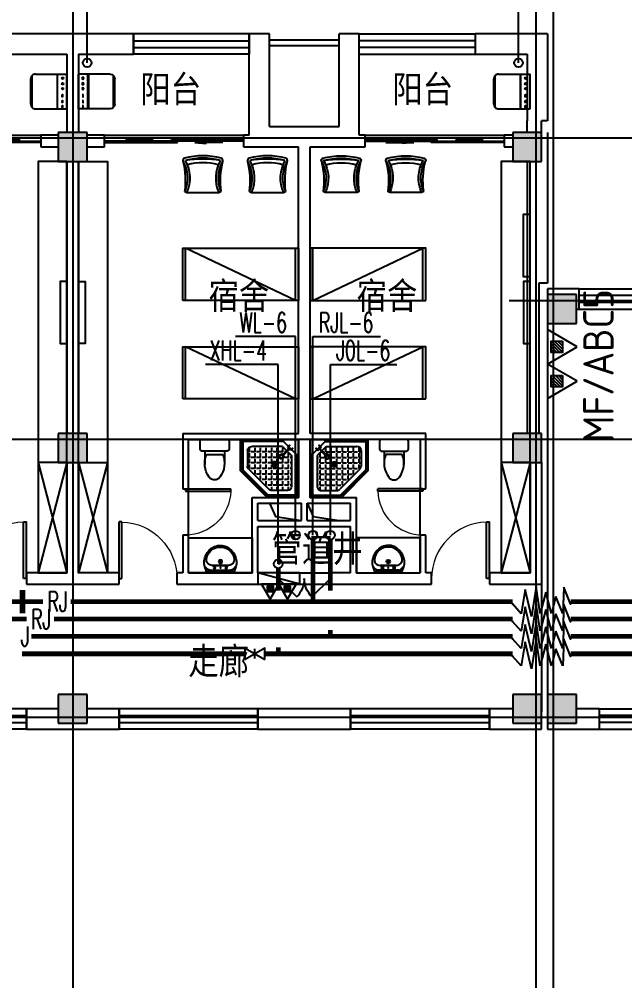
# Model space of a CAD drawing. Extents: x 0 to 2838408, y -923048 to 203859.
# Drawn here: x 2384292 to 2394753, y -625085 to -608488 of the extents above; entities that cross this region are included whole.
import ezdxf

# ---------------------------------------------------------------- set-up
doc = ezdxf.new("R2010")
doc.units = 0
doc.header["$LTSCALE"] = 1000
for name, color, linetype in [('A-Fixt', 81, 'Continuous'), ('CLAYER', 7, 'Continuous'), ('COLUMN', 9, 'Continuous'), ('DIM_污水', 3, 'Continuous'), ('DIM_消防', 3, 'Continuous'), ('DIM_热给水', 3, 'Continuous'), ('DIM_给水', 3, 'Continuous'), ('DOOR_FIRE', 4, 'Continuous'), ('DOTE', 8, 'Continuous'), ('E2-栏杆', 92, 'Continuous'), ('EQUIP_灭火器', 7, 'Continuous'), ('fur', 253, 'Continuous'), ('PIPE-消防', 1, 'Continuous'), ('PIPE-热给水', 5, 'Continuous'), ('PIPE-给水', 3, 'Continuous'), ('PUB_HATCH', 8, 'Continuous'), ('PUB_TEXT', 7, 'Continuous'), ('TEXT_灭火器', 7, 'Continuous'), ('TEXT_热给水', 7, 'Continuous'), ('TEXT_给水', 7, 'Continuous'), ('VALVE_消防', 7, 'Continuous'), ('VPIPE-污水', 2, 'Continuous'), ('VPIPE-消防', 1, 'Continuous'), ('VPIPE-热给水', 5, 'Continuous'), ('VPIPE-给水', 3, 'Continuous'), ('WALL', 9, 'Continuous'), ('WINDOW', 4, 'Continuous'), ('WP_F', 1, 'Continuous'), ('XREF', 8, 'Continuous'), ('抗震支吊架', 2, 'Continuous'), ('洁具', 213, 'Continuous'), ('配景', 3, 'Continuous'), ('附件', 70, 'Continuous')]:
    doc.layers.add(name, color=color, linetype=linetype)
doc.styles.add('_TWT_PIPETEXT', font='SIMPLEX', dxfattribs={"width": 0.8, "height": 2.3, "bigfont": 'HZTXT'})
doc.styles.add('_TWT_SERIAL', font='COMPLEX', dxfattribs={"width": 0.8, "height": 2.3, "bigfont": 'HZTXT'})
doc.styles.add('HZ', font='aaa等高度-单线.shx', dxfattribs={"width": 0.7, "height": 50, "bigfont": 'aaa-hztxt.shx'})
doc.styles.get("Standard").update_dxf_attribs({"font": 'geniso.shx', "bigfont": 'hztxt.shx'})

# ---------------------------------------------------------------- blocks, each defined once
blk = doc.blocks.new('$TwtSys$00000546')
h = blk.add_hatch()
h.set_pattern_fill('ANSI31', color=256, scale=200, style=0)
h.set_pattern_definition([(45, (-38543.802, -6670.83), (-17.67767, 17.67767), [])])
h.paths.add_polyline_path([(-65, 174), (65, 174), (65, 44), (-65, 44)])
for points in [[(0, 344), (-198, 0), (198, 0)], [(-65, 174), (65, 174), (65, 44), (-65, 44)]]:
    blk.add_lwpolyline(points, close=True)
blk = doc.blocks.new('A$C29581A72')
at = {"layer": '附件'}
blk.add_line((750, 200), (30, 0), dxfattribs=at)
blk.add_lwpolyline([(30, 200), (750, 200), (750, 0), (30, 0), (30, 200)], dxfattribs=at)
blk.add_solid([(750, 200), (30, 0), (750, 0), (750, 200)], dxfattribs=at)
at = {"layer": 'EQUIP_灭火器', "xscale": 0.75, "yscale": -0.75, "zscale": 0.75, "rotation": 180}
for p in [(241, 200), (539, 200)]:
    blk.add_blockref('$TwtSys$00000546', p, dxfattribs=at)
at = {"style": 'HZ', "flags": 1}
for tag in ['WHAT', 'SPEC', 'UNIT']:
    blk.add_attdef(tag, (375, 0), '', height=0.001, dxfattribs=at)
blk = doc.blocks.new('A$C61295E98')
at = {"color": 3}
for p, q in [((544, 598), (0, 598)), ((0, 598), (0, 0)), ((161, 598), (161, 0)), ((170, 0), (170, 598)), ((603, 572), (603, 26)), ((624, 518), (624, 80)), ((544, 0), (0, 0))]:
    blk.add_line(p, q, dxfattribs=at)
for points in [[(82, 540), (75, 540), (75, 577), (82, 577)], [(82, 453), (75, 453), (75, 490), (82, 490)], [(82, 353), (75, 353), (75, 389), (82, 389)]]:
    blk.add_lwpolyline(points, close=True, dxfattribs=at)
for centre in [(74, 250), (74, 164), (74, 71)]:
    blk.add_circle(centre, 15.7, dxfattribs=at)
for centre, start, end in [((544, 518), 360, 90), ((544, 80), 270, 0)]:
    blk.add_arc(centre, 80, start, end, dxfattribs=at)
blk = doc.blocks.new('单人床')
at = {"layer": 'A-Fixt'}
for p, q in [((47774, 13973), (48674, 13973)), ((47774, 12073), (48674, 13973)), ((47774, 12073), (48674, 12073))]:
    blk.add_line(p, q, dxfattribs=at)
blk.add_lwpolyline([(47774, 14023), (48674, 14023), (48674, 12023), (47774, 12023), (47774, 14023)], dxfattribs=at)
blk = doc.blocks.new('CH_AP01')
for p, q in [((-311, 17), (-275, 0)), ((-275, 0), (275, 0)), ((275, 0), (311, 17))]:
    blk.add_line(p, q)
for centre, radius, start, end in [((-307, 555), 37.8, 100.1859, 202.8359), ((-1658, 202), 1360, 352.1659, 14.4283), ((-824, 250), 563, 335.5038, 31.0903), ((0, -579), 1213, 74.7104, 105.2896), ((0, -579), 1173, 75.0287, 104.9713), ((0, -1278), 1857, 80.611, 99.389), ((-824, 250), 603, 335.5038, 30.2691), ((0, -579), 1093, 75.8767, 104.1233), ((824, 250), 603, 149.7309, 204.4962), ((824, 250), 563, 148.9097, 204.4962), ((1658, 202), 1360, 165.5717, 187.8341), ((307, 555), 37.8, 337.1641, 79.8141)]:
    blk.add_arc(centre, radius, start, end)
blk = doc.blocks.new('宿舍')
at = {"layer": 'A-Fixt'}
for p, q in [((47854, 13802), (48354, 15702)), ((48354, 13802), (47854, 15702)), ((47854, 13802), (48354, 13802))]:
    blk.add_line(p, q, dxfattribs=at)
for points in [[(47854, 8602), (48354, 8602), (48354, 15702), (47854, 15702)], [(47854, 10676), (47970, 10676), (47970, 11743), (47854, 11743)]]:
    blk.add_lwpolyline(points, close=True, dxfattribs=at)
at = {"xscale": -1, "rotation": 90}
for p in [(63677, 60475), (63677, 58775)]:
    blk.add_blockref('单人床', p, dxfattribs=at)
at = {"layer": 'A-Fixt', "xscale": -1, "rotation": 180}
for p in [(50002, 9140), (51117, 9140)]:
    blk.add_blockref('CH_AP01', p, dxfattribs=at)
at = {"layer": '配景', "color": 252}
blk.add_blockref('A$C61295E98', (47854, 7097), dxfattribs=at)
blk = doc.blocks.new('1F平面-CAD导入_dwg_Drawing4_t3_dwg_$plan$00001613-474159-1F-927810-1F')
at = {"layer": '洁具'}
for p, q in [((-200, 170), (-430, 170)), ((-30, 250), (-170, 250)), ((-260, -140), (-260, 140)), ((-200, -170), (-200, -220)), ((-170, -250), (-30, -250))]:
    blk.add_line(p, q, dxfattribs=at)
for points in [[(-200, 220), (-200, 170), (-200, -170), (-430, -170)], [(0, -220), (0, 220)]]:
    blk.add_lwpolyline(points, dxfattribs=at)
for centre, radius, start, end in [((-413, -227), 398, 67.4505, 126.6381), ((-170, 220), 30, 90, 180), ((-30, 220), 30, 0, 90), ((-590, 0), 110, 123.4509, 236.5491), ((-413, 227), 398, 233.3619, 292.5495), ((-170, -220), 30, 180, 270), ((-30, -220), 30, 270, 0)]:
    blk.add_arc(centre, radius, start, end, dxfattribs=at)
blk = doc.blocks.new('$lvtry$00000169')
at = {"color": 0}
for p, q in [((259, -36), (259, 0)), ((259, -36), (36, -259)), ((276, -120), (120, -276)), ((144, -151), (291, -298)), ((151, -144), (298, -291)), ((259, -24), (976, -24)), ((259, -36), (964, -36)), ((270, -213), (270, -143)), ((276, -120), (808, -120)), ((366, -213), (366, -143)), ((462, -213), (462, -143)), ((558, -213), (558, -143)), ((655, -213), (655, -143)), ((751, -213), (751, -143)), ((847, -213), (847, -143)), ((964, -36), (976, -24)), ((964, -36), (964, -525)), ((976, -24), (976, -530)), ((36, -259), (0, -259)), ((24, -259), (24, -976)), ((36, -259), (36, -964)), ((120, -276), (120, -808)), ((120, -309), (147, -309)), ((173, -309), (173, -239)), ((173, -309), (243, -309)), ((183, -213), (205, -213)), ((220, -213), (243, -213)), ((270, -213), (340, -213)), ((270, -263), (270, -239)), ((334, -309), (340, -309)), ((366, -213), (436, -213)), ((366, -309), (366, -239)), ((366, -309), (436, -309)), ((462, -213), (532, -213)), ((462, -309), (462, -239)), ((462, -309), (532, -309)), ((558, -213), (628, -213)), ((558, -309), (558, -239)), ((558, -309), (628, -309)), ((655, -213), (725, -213)), ((655, -309), (655, -239)), ((655, -309), (725, -309)), ((751, -213), (821, -213)), ((751, -309), (751, -239)), ((751, -309), (821, -309)), ((847, -213), (880, -213)), ((847, -309), (847, -239)), ((847, -309), (880, -309)), ((880, -192), (880, -460)), ((120, -405), (147, -405)), ((173, -405), (173, -335)), ((173, -405), (243, -405)), ((173, -501), (173, -431)), ((270, -405), (270, -335)), ((270, -405), (340, -405)), ((270, -501), (270, -431)), ((366, -405), (366, -335)), ((366, -405), (379, -405)), ((366, -501), (366, -431)), ((462, -405), (462, -335)), ((462, -405), (532, -405)), ((462, -501), (462, -431)), ((558, -405), (558, -335)), ((558, -405), (628, -405)), ((558, -501), (558, -431)), ((655, -405), (655, -335)), ((655, -405), (725, -405)), ((655, -501), (655, -431)), ((751, -405), (751, -335)), ((751, -405), (821, -405)), ((751, -501), (751, -431)), ((847, -405), (847, -335)), ((847, -405), (880, -405)), ((847, -501), (847, -431)), ((120, -501), (147, -501)), ((120, -598), (147, -598)), ((173, -501), (243, -501)), ((173, -598), (173, -528)), ((173, -598), (243, -598)), ((173, -694), (173, -624)), ((270, -501), (340, -501)), ((270, -598), (270, -528)), ((270, -598), (340, -598)), ((270, -694), (270, -624)), ((366, -501), (436, -501)), ((366, -598), (366, -528)), ((366, -598), (436, -598)), ((366, -694), (366, -624)), ((462, -501), (532, -501)), ((462, -598), (462, -528)), ((462, -598), (532, -598)), ((462, -694), (462, -624)), ((859, -511), (511, -859)), ((964, -525), (525, -964)), ((976, -530), (530, -976)), ((558, -501), (628, -501)), ((558, -598), (558, -528)), ((558, -598), (628, -598)), ((558, -694), (558, -624)), ((655, -501), (725, -501)), ((655, -598), (655, -528)), ((655, -598), (725, -598)), ((655, -694), (655, -624)), ((751, -501), (821, -501)), ((751, -598), (751, -528)), ((751, -598), (773, -598)), ((847, -501), (867, -501)), ((964, -525), (976, -530)), ((120, -694), (147, -694)), ((120, -790), (147, -790)), ((173, -694), (243, -694)), ((173, -790), (173, -720)), ((173, -790), (243, -790)), ((173, -878), (173, -816)), ((270, -694), (340, -694)), ((270, -790), (270, -720)), ((270, -790), (340, -790)), ((270, -880), (270, -816)), ((366, -694), (436, -694)), ((366, -790), (366, -720)), ((366, -790), (436, -790)), ((366, -880), (366, -816)), ((462, -694), (532, -694)), ((462, -790), (462, -720)), ((462, -790), (532, -790)), ((462, -880), (462, -816)), ((558, -694), (628, -694)), ((558, -790), (558, -720)), ((558, -790), (580, -790)), ((655, -694), (676, -694)), ((36, -964), (24, -976)), ((24, -976), (530, -976)), ((36, -964), (525, -964)), ((192, -880), (460, -880)), ((525, -964), (530, -976))]:
    blk.add_line(p, q, dxfattribs=at)
blk.add_lwpolyline([(0, 0), (0, -1000), (540, -1000), (1000, -540), (1000, 0)], close=True)
for points in [[(0, 0), (0, -1000)], [(0, 0), (1000, 0)], [(1000, 0), (1000, -540)], [(136, -190), (148, -178), (132, -162), (121, -174)], [(190, -136), (178, -148), (162, -132), (174, -121)], [(1000, -540), (540, -1000)], [(0, -1000), (540, -1000)]]:
    blk.add_lwpolyline(points, close=True, dxfattribs=at)
for radius in [43.8, 31.1]:
    blk.add_circle((416, -428), radius, dxfattribs=at)
for centre, radius, start, end in [((808, -192), 72, 0, 90), ((296, -296), 40.6, 142.583, 128.4197), ((296, -296), 28.6, 145.828, 125.6599), ((808, -460), 72, 315, 0), ((192, -808), 72, 180, 270), ((460, -808), 72, 270, 315)]:
    blk.add_arc(centre, radius, start, end, dxfattribs=at)
for p in [(103, -156, 0), (156, -102, 0), (416, -428, 0)]:
    blk.add_point(p, dxfattribs=at)
blk = doc.blocks.new('$lvtry$00000178')
at = {"color": 0}
for p, q in [((-238, 0), (238, 0)), ((-214, -36), (-272, -91)), ((-180, -23), (180, -23)), ((-142, -105), (140, -105)), ((140, -105), (-142, -105)), ((216, -37), (268, -91))]:
    blk.add_line(p, q, dxfattribs=at)
blk.add_lwpolyline([(-104, -430, 0.224698), (110, -425, 0.348046), (269, -79), (239, 0), (-241, 0), (-271, -79, 0.356844)], format="xyb", close=True, dxfattribs=at)
for centre, radius in [((-100, -65), 16.3), ((1, -172), 31.6), ((100, -65), 16.3)]:
    blk.add_circle(centre, radius, dxfattribs=at)
at = {"color": 0, "lineweight": 13}
blk.add_circle((1, -172), 23, dxfattribs=at)
at = {"color": 0}
for centre, radius, start, end in [((-142, -205), 100, 90, 190.5602), ((-180, -73), 50, 90, 133.181), ((140, -205), 100, 349.4398, 90), ((180, -73), 50, 44.5607, 90), ((-1, -179), 243, 190.5602, 349.4398)]:
    blk.add_arc(centre, radius, start, end, dxfattribs=at)
for p in [(0, -65), (1, -172)]:
    blk.add_point(p, dxfattribs=at)
blk = doc.blocks.new('A$C70365C93')
at = {"layer": '洁具'}
blk.add_lwpolyline([(-1900, 2300), (-1900, 1700), (-800, 1700), (-800, 2300)], close=True, dxfattribs=at)
blk.add_blockref('$lvtry$00000178', (-1350, 2280), dxfattribs=at)
at = {"layer": '洁具', "rotation": 180}
blk.add_blockref('$lvtry$00000169', (0, 0), dxfattribs=at)
at = {"layer": '洁具', "extrusion": (0, 0, -1), "xscale": -1, "zscale": -1, "rotation": 90}
blk.add_blockref('1F平面-CAD导入_dwg_Drawing4_t3_dwg_$plan$00001613-474159-1F-927810-1F', (1450, 0), dxfattribs=at)
blk = doc.blocks.new('$WINLIB2D$00000001')
at = {"color": 0}
for points in [[(-0.5, 0.5), (-0.5, -0.5)], [(-0.5, 0.5), (0.5, 0.5)], [(0.5, -0.5), (0.5, 0.5)], [(0.5, 0.1667), (-0.5, 0.1667)], [(0.5, -0.1667), (-0.5, -0.1667)], [(-0.5, -0.5), (0.5, -0.5)]]:
    blk.add_lwpolyline(points, dxfattribs=at)
blk = doc.blocks.new('$DorLib2D$00000131')
at = {"color": 0, "linetype": 'Continuous'}
for p, q in [((0.15, 0.125), (0.2319, 0.1973)), ((0.2319, 0.1973), (0.2319, 0.125)), ((-0.5, 0.125), (-0.5, 0)), ((0.0192, 0.125), (-0.5, 0.125)), ((0.0192, 0), (0.0192, 0.125)), ((0.35, 0.125), (0.15, 0.125)), ((-0.5, 0), (0.0192, 0)), ((-0.024, 0), (0.5, 0)), ((-0.024, -0.125), (-0.024, 0)), ((0.5, 0), (0.5, -0.125)), ((-0.35, -0.125), (-0.15, -0.125)), ((-0.2319, -0.1973), (-0.2319, -0.125)), ((-0.15, -0.125), (-0.2319, -0.1973)), ((0.5, -0.125), (-0.024, -0.125))]:
    blk.add_line(p, q, dxfattribs=at)
blk = doc.blocks.new('$DorLib2D$00000116')
at = {"color": 0}
for p, q in [((-0.5, 0), (-0.146, 0.354)), ((0.5, 0), (0.146, 0.354))]:
    blk.add_line(p, q, dxfattribs=at)
for centre, start, end in [((-0.5, 0), 0, 45), ((0.5, 0), 135, 180)]:
    blk.add_arc(centre, 0.5, start, end, dxfattribs=at)
blk = doc.blocks.new('$DorLib2D$00000001')
for p, q in [((0.45, 0.975), (0.5, 0.975)), ((0.45, 0), (0.45, 0.975)), ((0.5, 0), (0.5, 0.975)), ((0.5, 0), (0.45, 0))]:
    blk.add_line(p, q)
at = {"lineweight": 13}
blk.add_arc((0.475, 0), 0.975, 91.4693, 180, dxfattribs=at)
blk = doc.blocks.new('4F1')
at = {"layer": 'PUB_HATCH'}
for points in [[(2385466.7, -610441.3), (2384966.7, -610441.3), (2384966.7, -610941.3), (2385466.7, -610941.3)], [(2393316.7, -610441.3), (2392816.7, -610441.3), (2392816.7, -610941.3), (2393316.7, -610941.3)], [(2393916.7, -613241.3), (2393416.7, -613241.3), (2393416.7, -613741.3), (2393916.7, -613741.3)], [(2385466.7, -615641.3), (2384966.7, -615641.3), (2384966.7, -616141.3), (2385466.7, -616141.3)], [(2393316.7, -615641.3), (2392816.7, -615641.3), (2392816.7, -616141.3), (2393316.7, -616141.3)], [(2385466.7, -620141.3), (2384966.7, -620141.3), (2384966.7, -620641.3), (2385466.7, -620641.3)], [(2393316.7, -620141.3), (2392816.7, -620141.3), (2392816.7, -620641.3), (2393316.7, -620641.3)], [(2393916.7, -620141.3), (2393416.7, -620141.3), (2393416.7, -620641.3), (2393916.7, -620641.3)]]:
    blk.add_hatch(color=256, dxfattribs=at).paths.add_polyline_path(points)
for points in [[(2388616.7, -616841.3), (2388720.3, -617071.5), (2389166.7, -617141.3)], [(2389266.7, -616841.3), (2389370.3, -617071.5), (2389816.7, -617141.3)]]:
    blk.add_lwpolyline(points)
at = {"layer": 'A-Fixt'}
blk.add_lwpolyline([(2393116.7, -611860.1), (2393000.1, -611860.1), (2393000.1, -612926.6), (2393116.7, -612926.6)], close=True, dxfattribs=at)
at = {"layer": 'COLUMN'}
for p, q in [((2385466.7, -610441.3), (2384966.7, -610441.3)), ((2384966.7, -610441.3), (2384966.7, -610941.3)), ((2385466.7, -610941.3), (2385466.7, -610441.3)), ((2393316.7, -610441.3), (2392816.7, -610441.3)), ((2392816.7, -610441.3), (2392816.7, -610941.3)), ((2393316.7, -610941.3), (2393316.7, -610441.3)), ((2384966.7, -610941.3), (2385466.7, -610941.3)), ((2392816.7, -610941.3), (2393316.7, -610941.3)), ((2393916.7, -613241.3), (2393416.7, -613241.3)), ((2393416.7, -613241.3), (2393416.7, -613741.3)), ((2393916.7, -613741.3), (2393916.7, -613241.3)), ((2393416.7, -613741.3), (2393916.7, -613741.3)), ((2385466.7, -615641.3), (2384966.7, -615641.3)), ((2384966.7, -615641.3), (2384966.7, -616141.3)), ((2385466.7, -616141.3), (2385466.7, -615641.3)), ((2393316.7, -615641.3), (2392816.7, -615641.3)), ((2392816.7, -615641.3), (2392816.7, -616141.3)), ((2393316.7, -616141.3), (2393316.7, -615641.3)), ((2384966.7, -616141.3), (2385466.7, -616141.3)), ((2392816.7, -616141.3), (2393316.7, -616141.3)), ((2385466.7, -620141.3), (2384966.7, -620141.3)), ((2384966.7, -620141.3), (2384966.7, -620641.3)), ((2385466.7, -620641.3), (2385466.7, -620141.3)), ((2393316.7, -620141.3), (2392816.7, -620141.3)), ((2392816.7, -620141.3), (2392816.7, -620641.3)), ((2393316.7, -620641.3), (2393316.7, -620141.3)), ((2393916.7, -620141.3), (2393416.7, -620141.3)), ((2393416.7, -620141.3), (2393416.7, -620641.3)), ((2393916.7, -620641.3), (2393916.7, -620141.3)), ((2384966.7, -620641.3), (2385466.7, -620641.3)), ((2392816.7, -620641.3), (2393316.7, -620641.3)), ((2393416.7, -620641.3), (2393916.7, -620641.3))]:
    blk.add_line(p, q, dxfattribs=at)
at = {"layer": 'DOOR_FIRE'}
for p, q in [((2388766.7, -618041.3), (2389666.7, -618041.3)), ((2388766.7, -618241.3), (2389666.7, -618241.3))]:
    blk.add_line(p, q, dxfattribs=at)
at = {"layer": 'DOTE'}
for p, q in [((2385216.7, -606941.3), (2385216.7, -690141.3)), ((2393216.7, -606941.3), (2393216.7, -690141.3)), ((2393516.7, -606941.3), (2393516.7, -690141.3)), ((2453916.7, -610541.3), (2343216.7, -610541.3)), ((2453916.7, -610541.3), (2343216.7, -610541.3)), ((2392758.5, -613341.3), (2405723.1, -613341.3)), ((2453916.7, -615741.3), (2343216.7, -615741.3)), ((2453916.7, -620541.3), (2343216.7, -620541.3))]:
    blk.add_line(p, q, dxfattribs=at)
at = {"layer": 'E2-栏杆'}
for points in [[(2388616.7, -608841.3), (2389816.7, -608841.3)], [(2388616.7, -608941.3), (2389816.7, -608941.3)]]:
    blk.add_lwpolyline(points, dxfattribs=at)
at = {"layer": 'fur'}
for p, q in [((2393416.7, -613741.3), (2393416.7, -620441.3)), ((2393316.7, -618241.3), (2393316.7, -620441.3))]:
    blk.add_line(p, q, dxfattribs=at)
at = {"layer": 'WALL'}
for p, q in [((2385216.7, -608741.3), (2384166.7, -608741.3)), ((2386266.7, -608741.3), (2385216.7, -608741.3)), ((2386266.7, -609091.3), (2386266.7, -608741.3)), ((2388616.7, -608741.3), (2388266.7, -608741.3)), ((2388266.7, -608741.3), (2388266.7, -609091.3)), ((2388616.7, -610341.3), (2388616.7, -608741.3)), ((2390166.7, -608741.3), (2389816.7, -608741.3)), ((2389816.7, -610341.3), (2389816.7, -608741.3)), ((2390166.7, -609091.3), (2390166.7, -608741.3)), ((2393416.7, -608741.3), (2392166.7, -608741.3)), ((2392166.7, -608741.3), (2392166.7, -609091.3)), ((2393416.7, -608741.3), (2393416.7, -610241.3)), ((2384166.7, -609091.3), (2385116.7, -609091.3)), ((2385116.7, -609091.3), (2385116.7, -610441.3)), ((2385316.7, -609091.3), (2386266.7, -609091.3)), ((2385316.7, -609091.3), (2385316.7, -610441.3)), ((2388266.7, -610491.3), (2388266.7, -609091.3)), ((2390166.7, -610491.3), (2390166.7, -609091.3)), ((2392166.7, -609091.3), (2393066.7, -609091.3)), ((2393066.7, -609091.3), (2393066.7, -610241.3)), ((2393066.7, -610441.3), (2393066.7, -610241.3)), ((2393316.7, -610441.3), (2393316.7, -610241.3)), ((2393416.7, -610241.3), (2393316.7, -610241.3)), ((2388616.7, -610341.3), (2389216.7, -610341.3)), ((2389216.7, -610341.3), (2389816.7, -610341.3)), ((2393416.7, -610441.3), (2393416.7, -613041.3)), ((2384966.7, -610491.3), (2384666.7, -610491.3)), ((2384666.7, -610491.3), (2384666.7, -610691.3)), ((2385766.7, -610491.3), (2385466.7, -610491.3)), ((2385766.7, -610691.3), (2385766.7, -610491.3)), ((2388266.7, -610491.3), (2388166.7, -610491.3)), ((2388166.7, -610491.3), (2388166.7, -610691.3)), ((2390266.7, -610491.3), (2390166.7, -610491.3)), ((2390266.7, -610691.3), (2390266.7, -610491.3)), ((2392816.7, -610491.3), (2392666.7, -610491.3)), ((2392666.7, -610491.3), (2392666.7, -610691.3)), ((2384666.7, -610691.3), (2384966.7, -610691.3)), ((2385466.7, -610691.3), (2385766.7, -610691.3)), ((2388166.7, -610691.3), (2388516.7, -610691.3)), ((2388516.7, -610691.3), (2389116.7, -610691.3)), ((2389116.7, -615641.3), (2389116.7, -610691.3)), ((2389316.7, -610691.3), (2389916.7, -610691.3)), ((2389316.7, -615641.3), (2389316.7, -610691.3)), ((2389916.7, -610691.3), (2390266.7, -610691.3)), ((2392666.7, -610691.3), (2392816.7, -610691.3)), ((2385116.7, -610941.3), (2385116.7, -615641.3)), ((2385316.7, -610941.3), (2385316.7, -615641.3)), ((2393066.7, -610941.3), (2393066.7, -613041.3)), ((2393066.7, -613041.3), (2393066.7, -615641.3)), ((2393266.7, -613041.3), (2393266.7, -615641.3)), ((2393416.7, -613041.3), (2393266.7, -613041.3)), ((2393966.7, -613141.3), (2393416.7, -613141.3)), ((2393416.7, -613141.3), (2393416.7, -613241.3)), ((2393966.7, -613491.3), (2393966.7, -613141.3)), ((2393916.7, -613491.3), (2393966.7, -613491.3)), ((2387116.7, -615641.3), (2389116.7, -615641.3)), ((2387116.7, -615641.3), (2387116.7, -616591.3)), ((2387216.7, -615741.3), (2389116.7, -615741.3)), ((2387216.7, -616591.3), (2387216.7, -615741.3)), ((2389116.7, -616741.3), (2389116.7, -615741.3)), ((2391316.7, -615641.3), (2389316.7, -615641.3)), ((2389316.7, -616741.3), (2389316.7, -615741.3)), ((2391216.7, -615741.3), (2389316.7, -615741.3)), ((2391216.7, -615741.3), (2391216.7, -616591.3)), ((2391316.7, -616591.3), (2391316.7, -615641.3)), ((2385116.7, -616141.3), (2385116.7, -618041.3)), ((2385316.7, -616141.3), (2385316.7, -618041.3)), ((2393116.7, -616141.3), (2393116.7, -618041.3)), ((2393316.7, -616141.3), (2393316.7, -618241.3)), ((2387116.7, -616591.3), (2387216.7, -616591.3)), ((2391216.7, -616591.3), (2391316.7, -616591.3)), ((2388316.7, -616741.3), (2389116.7, -616741.3)), ((2388316.7, -617241.3), (2388316.7, -616741.3)), ((2389316.7, -616741.3), (2390116.7, -616741.3)), ((2390116.7, -617241.3), (2390116.7, -616741.3)), ((2388416.7, -616841.3), (2389166.7, -616841.3)), ((2388416.7, -617141.3), (2388416.7, -616841.3)), ((2389166.7, -617141.3), (2389166.7, -616841.3)), ((2389266.7, -616841.3), (2390016.7, -616841.3)), ((2389266.7, -617141.3), (2389266.7, -616841.3)), ((2390016.7, -617141.3), (2390016.7, -616841.3)), ((2388316.7, -618041.3), (2388316.7, -617241.3)), ((2388416.7, -617141.3), (2389166.7, -617141.3)), ((2388416.7, -617241.3), (2389216.7, -617241.3)), ((2388416.7, -618041.3), (2388416.7, -617241.3)), ((2389216.7, -617241.3), (2390016.7, -617241.3)), ((2389266.7, -617141.3), (2390016.7, -617141.3)), ((2390016.7, -618041.3), (2390016.7, -617241.3)), ((2390116.7, -618041.3), (2390116.7, -617241.3)), ((2387216.7, -617391.3), (2387116.7, -617391.3)), ((2387116.7, -617391.3), (2387116.7, -618041.3)), ((2387216.7, -618041.3), (2387216.7, -617391.3)), ((2391316.7, -617391.3), (2391216.7, -617391.3)), ((2391216.7, -617391.3), (2391216.7, -618041.3)), ((2391316.7, -618041.3), (2391316.7, -617391.3)), ((2385116.7, -618041.3), (2384416.7, -618041.3)), ((2384416.7, -618041.3), (2384416.7, -618241.3)), ((2386016.7, -618041.3), (2385316.7, -618041.3)), ((2386016.7, -618241.3), (2386016.7, -618041.3)), ((2387116.7, -618041.3), (2387016.7, -618041.3)), ((2387016.7, -618041.3), (2387016.7, -618241.3)), ((2387216.7, -618041.3), (2388316.7, -618041.3)), ((2388766.7, -618041.3), (2388416.7, -618041.3)), ((2388766.7, -618241.3), (2388766.7, -618041.3)), ((2390016.7, -618041.3), (2389666.7, -618041.3)), ((2389666.7, -618041.3), (2389666.7, -618241.3)), ((2390116.7, -618041.3), (2391216.7, -618041.3)), ((2391416.7, -618041.3), (2391316.7, -618041.3)), ((2391416.7, -618241.3), (2391416.7, -618041.3)), ((2393116.7, -618041.3), (2392416.7, -618041.3)), ((2392416.7, -618041.3), (2392416.7, -618241.3)), ((2384416.7, -618241.3), (2385216.7, -618241.3)), ((2385216.7, -618241.3), (2386016.7, -618241.3)), ((2387016.7, -618241.3), (2387116.7, -618241.3)), ((2387116.7, -618241.3), (2388316.7, -618241.3)), ((2388316.7, -618241.3), (2388766.7, -618241.3)), ((2389666.7, -618241.3), (2390116.7, -618241.3)), ((2390116.7, -618241.3), (2391316.7, -618241.3)), ((2391316.7, -618241.3), (2391416.7, -618241.3)), ((2392416.7, -618241.3), (2393316.7, -618241.3)), ((2384966.7, -620391.3), (2384416.7, -620391.3)), ((2384416.7, -620391.3), (2384416.7, -620741.3)), ((2386016.7, -620391.3), (2385466.7, -620391.3)), ((2386016.7, -620741.3), (2386016.7, -620391.3)), ((2390016.7, -620391.3), (2388416.7, -620391.3)), ((2388416.7, -620391.3), (2388416.7, -620741.3)), ((2390016.7, -620741.3), (2390016.7, -620391.3)), ((2392816.7, -620391.3), (2392416.7, -620391.3)), ((2392416.7, -620391.3), (2392416.7, -620741.3)), ((2394316.7, -620391.3), (2393916.7, -620391.3)), ((2394316.7, -620741.3), (2394316.7, -620391.3)), ((2384416.7, -620741.3), (2385216.7, -620741.3)), ((2385216.7, -620741.3), (2386016.7, -620741.3)), ((2388416.7, -620741.3), (2390016.7, -620741.3)), ((2392416.7, -620741.3), (2393316.7, -620741.3)), ((2393316.7, -620741.3), (2393316.7, -620641.3)), ((2393416.7, -620641.3), (2393416.7, -620741.3)), ((2393416.7, -620741.3), (2394316.7, -620741.3))]:
    blk.add_line(p, q, dxfattribs=at)
at = {"layer": 'WINDOW'}
for p, q in [((2382266.7, -610491.3), (2384666.7, -610491.3)), ((2385766.7, -610491.3), (2388166.7, -610491.3)), ((2390266.7, -610491.3), (2392666.7, -610491.3)), ((2387216.7, -617391.3), (2387216.7, -616591.3)), ((2391216.7, -617391.3), (2391216.7, -616591.3))]:
    blk.add_line(p, q, dxfattribs=at)
at = {"rotation": 180}
for name, p in [('宿舍', (2432970.6, -602339.6)), ('宿舍', (2440970.6, -602339.6)), ('A$C70365C93', (2389316.7, -615741.3))]:
    blk.add_blockref(name, p, dxfattribs=at)
at = {"xscale": -1, "rotation": 180}
for name, p in [('宿舍', (2337462.9, -602339.6)), ('A$C70365C93', (2389116.7, -615741.3))]:
    blk.add_blockref(name, p, dxfattribs=at)
at = {"layer": 'DOOR_FIRE', "xscale": 900, "yscale": -900, "zscale": 200}
blk.add_blockref('$DorLib2D$00000116', (2389216.7, -618141.3), dxfattribs=at)
at = {"layer": 'WINDOW'}
for name, p, xscale, yscale, zscale in [('$WINLIB2D$00000001', (2387266.7, -608916.3), -2000, -350, -2000), ('$WINLIB2D$00000001', (2391166.7, -608916.3), 2000, -350, 2000), ('$DorLib2D$00000131', (2383466.7, -610591.3), 2400, 200, 2400), ('$DorLib2D$00000131', (2386966.7, -610591.3), -2400, 200, -2400), ('$DorLib2D$00000131', (2391466.7, -610591.3), 2400, 200, 2400), ('$WINLIB2D$00000001', (2397454.2, -613316.3), 6975, -350, 6975), ('$DorLib2D$00000001', (2383916.7, -618141.3), 1000, 1000, 1000), ('$DorLib2D$00000001', (2386516.7, -618141.3), -1000, 1000, -1000), ('$DorLib2D$00000001', (2391916.7, -618141.3), 1000, 1000, 1000), ('$WINLIB2D$00000001', (2387216.7, -620566.3), -2400, -350, -2400), ('$WINLIB2D$00000001', (2391216.7, -620566.3), -2400, -350, -2400), ('$WINLIB2D$00000001', (2395516.7, -620566.3), 2400, -350, 2400)]:
    blk.add_blockref(name, p, dxfattribs=dict(at, xscale=xscale, yscale=yscale, zscale=zscale))
for name, p, xscale, yscale, zscale, rotation in [('$DorLib2D$00000001', (2387166.7, -616991.3), 800, -800, 800, 90), ('$DorLib2D$00000001', (2391266.7, -616991.3), 800, 800, 800, 90), ('$WINLIB2D$00000001', (2383216.7, -620566.3), -2400, -350, -2400, 359.9999999999616)]:
    blk.add_blockref(name, p, dxfattribs=dict(at, xscale=xscale, yscale=yscale, zscale=zscale, rotation=rotation))
at = {"layer": '配景', "color": 252, "rotation": 180}
blk.add_blockref('A$C61295E98', (2393116.7, -609436.2), dxfattribs=at)
at = {"layer": 'CLAYER'}
blk.add_text('管道井', height=525, dxfattribs=at).set_placement((2388649.1, -617904.3))
at = {"layer": 'PUB_TEXT'}
for s, p in [('阳台', (2386384.5, -609973.2)), ('阳台', (2390737.8, -609973.2)), ('宿舍', (2387562.1, -613541)), ('宿舍', (2390120.8, -613541)), ('走廊', (2387212.7, -619846.3))]:
    blk.add_text(s, height=525, dxfattribs=at).set_placement(p)
blk = doc.blocks.new('$VALVE$00000296')
for points in [[(-125, 72), (-125, -72), (125, 72), (125, -72), (-125, 72)], [(0, 60), (0, -64)]]:
    blk.add_lwpolyline(points)
for p in [(-125, 0), (125, 0)]:
    blk.add_point(p)
blk = doc.blocks.new('$VALVE$00000546')
for p, q in [((-371, -30), (-282, 187)), ((-282, 187), (-271, -153)), ((17, -153), (72, 191)), ((72, 191), (131, -191)), ((131, -191), (211, 154)), ((211, 154), (261, -156)), ((-271, -153), (-183, 65)), ((-183, 65), (-127, -153)), ((-127, -153), (-55, 121)), ((-55, 121), (17, -153)), ((261, -156), (371, -30))]:
    blk.add_line(p, q)
for p in [(-371, -30), (371, -30)]:
    blk.add_point(p)

msp = doc.modelspace()

# ---------------------------------------------------------------- linework, layer by layer
at = {"layer": 'DIM_污水', "linetype": 'ByBlock'}
for p, q in [((2385466.7, -609241.3), (2385466.7, -608003.1)), ((2392916.7, -609241.3), (2392916.7, -608003.1))]:
    msp.add_line(p, q, dxfattribs=at)
at = {"layer": 'DIM_污水'}
for p, q in [((2389066.7, -613964), (2388026.6, -613964)), ((2389066.7, -617391.3), (2389066.7, -613964))]:
    msp.add_line(p, q, dxfattribs=at)
at = {"layer": 'DIM_消防'}
for p, q in [((2388766.7, -614447), (2387509.5, -614447)), ((2388766.7, -617891.3), (2388766.7, -614447))]:
    msp.add_line(p, q, dxfattribs=at)
at = {"layer": 'DIM_热给水'}
for p, q in [((2389366.7, -617391.3), (2389366.7, -613964)), ((2389366.7, -613964), (2390534, -613964))]:
    msp.add_line(p, q, dxfattribs=at)
at = {"layer": 'DIM_给水'}
for p, q in [((2389666.7, -617391.3), (2389666.7, -614447)), ((2389666.7, -614447), (2390814.2, -614447))]:
    msp.add_line(p, q, dxfattribs=at)
at = {"layer": 'PIPE-消防', "ltscale": 1.5, "const_width": 82.5}
for points in [[(2388766.7, -617966.3), (2388766.7, -618350)], [(2388195.3, -619441.3), (2384340.5, -619441.3)], [(2388766.7, -619441.3), (2388532.8, -619441.3)], [(2388766.7, -619332.5), (2388766.7, -619441.3)], [(2392815.9, -619441.3), (2388766.7, -619441.3)], [(2396838.8, -619441.3), (2393817.6, -619441.3)]]:
    msp.add_lwpolyline(points, dxfattribs=at)
at = {"layer": 'PIPE-热给水', "ltscale": 1.5, "const_width": 82.5}
for points in [[(2389366.7, -618541.3), (2389366.7, -617466.3)], [(2384704.1, -618541.3), (2381366.7, -618541.3)], [(2389366.7, -618541.3), (2385180, -618541.3)], [(2392815.9, -618541.3), (2389366.7, -618541.3)], [(2397905.5, -618541.3), (2393817.6, -618541.3)], [(2384419, -618841.3), (2369875.8, -618841.3)], [(2392815.9, -618841.3), (2384894.9, -618841.3)], [(2397555.2, -618841.3), (2393817.6, -618841.3)]]:
    msp.add_lwpolyline(points, dxfattribs=at)
at = {"layer": 'PIPE-给水', "ltscale": 1.5, "const_width": 82.5}
for points in [[(2389666.7, -617466.3), (2389666.7, -618350)], [(2389666.7, -619032.5), (2389666.7, -619141.3)], [(2389666.7, -619141.3), (2384499.4, -619141.3)], [(2392815.9, -619141.3), (2389666.7, -619141.3)], [(2397315.3, -619141.3), (2393817.6, -619141.3)]]:
    msp.add_lwpolyline(points, dxfattribs=at)
at = {"layer": 'VPIPE-污水'}
for centre in [(2385466.7, -609241.3), (2392916.7, -609241.3), (2389066.7, -617391.3)]:
    msp.add_circle(centre, 75, dxfattribs=at)
at = {"layer": 'VPIPE-消防'}
msp.add_circle((2388766.7, -617891.3), 75, dxfattribs=at)
at = {"layer": 'VPIPE-热给水'}
msp.add_circle((2389366.7, -617391.3), 75, dxfattribs=at)
at = {"layer": 'VPIPE-给水'}
msp.add_circle((2389666.7, -617391.3), 75, dxfattribs=at)
at = {"layer": '抗震支吊架', "color": 2, "const_width": 100}
msp.add_lwpolyline([(2384348, -618741.3), (2384348, -618341.3)], dxfattribs=at)

# ---------------------------------------------------------------- block references
at = {"layer": 'EQUIP_灭火器', "xscale": 1.5, "yscale": 1.5, "zscale": 1.5, "rotation": 270}
for p in [(2393416.7, -614142.7), (2393416.7, -614737.9)]:
    msp.add_blockref('$TwtSys$00000546', p, dxfattribs=at)
at = {"layer": 'VALVE_消防', "xscale": 1.35, "yscale": -1.35, "zscale": 1.35}
for p, rotation in [((2393316.7, -618541.3), 179.999999999998), ((2393316.7, -618841.3), 179.9999999999998), ((2393316.7, -619141.3), 180), ((2393316.7, -619441.3), 180)]:
    msp.add_blockref('$VALVE$00000546', p, dxfattribs=dict(at, rotation=rotation))
at = {"layer": 'VALVE_消防', "linetype": 'ByBlock', "xscale": 1.35, "yscale": 1.35, "zscale": 1.35, "rotation": 180}
msp.add_blockref('$VALVE$00000296', (2388364, -619441.3), dxfattribs=at)
at = {"layer": 'WP_F', "xscale": -1, "rotation": 180}
msp.add_blockref('A$C29581A72', (2388386.7, -618041.3), dxfattribs=at)
at = {"layer": 'XREF'}
msp.add_blockref('4F1', (0, 0), dxfattribs=at)

# ---------------------------------------------------------------- texts
at = {"layer": 'DIM_污水', "color": 7, "style": '_TWT_SERIAL', "width": 0.64}
msp.add_text('WL-6', height=345, dxfattribs=at).set_placement((2388095.6, -613895))
at = {"layer": 'DIM_消防', "color": 7, "style": '_TWT_SERIAL', "width": 0.64}
msp.add_text('XHL-4', height=345, dxfattribs=at).set_placement((2387578.5, -614378))
at = {"layer": 'DIM_热给水', "color": 7, "style": '_TWT_SERIAL', "width": 0.64}
msp.add_text('RJL-6', height=345, dxfattribs=at).set_placement((2389466.1, -613895))
at = {"layer": 'DIM_给水', "color": 7, "style": '_TWT_SERIAL', "width": 0.64}
msp.add_text('J0L-6', height=345, dxfattribs=at).set_placement((2389767.3, -614378))
at = {"layer": 'TEXT_灭火器'}
msp.add_text('MF/ABC5', height=525, rotation=90, dxfattribs=at).set_placement((2394560.3, -615789.9))
at = {"layer": 'TEXT_热给水', "linetype": 'ByBlock', "style": '_TWT_PIPETEXT', "width": 0.64}
for p in [(2384779.1, -618713.8), (2384494, -619013.8)]:
    msp.add_text('RJ', height=345, dxfattribs=at).set_placement(p)
at = {"layer": 'TEXT_给水', "linetype": 'ByBlock', "style": '_TWT_PIPETEXT', "width": 0.64}
msp.add_text('J', height=345, dxfattribs=at).set_placement((2384319.3, -619313.8))

doc.saveas('drawing.dxf')
